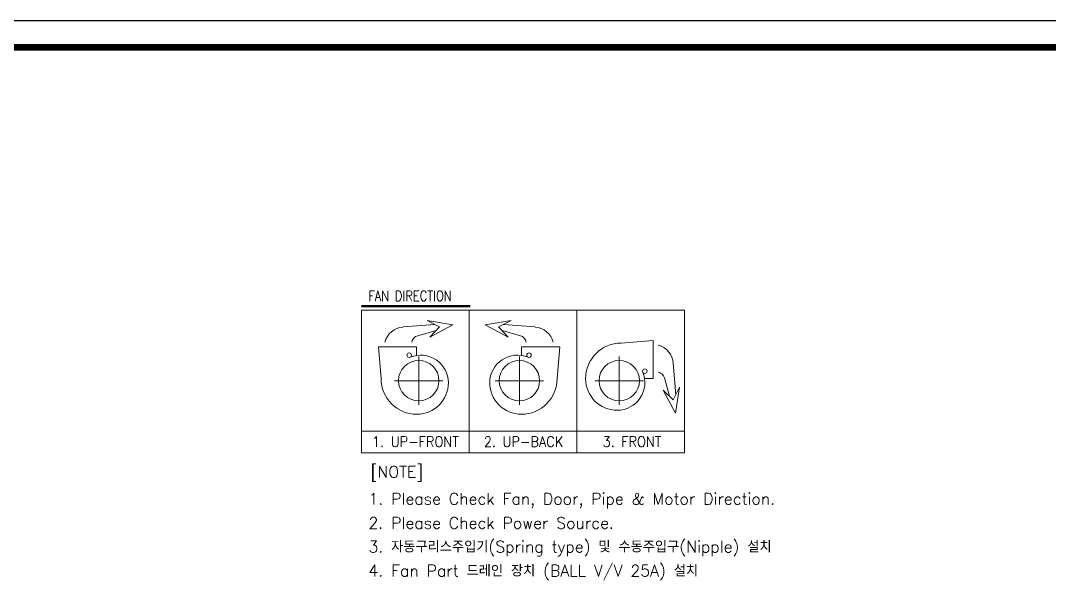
# Model space of a CAD drawing. Extents: x -421 to 20684, y -717 to 14265.
# Drawn here: x 4934 to 12622, y 9995 to 14265 of the extents above; entities that cross this region are included whole.
import ezdxf
from ezdxf.enums import TextEntityAlignment as Align

# ---------------------------------------------------------------- set-up
doc = ezdxf.new("R2010")
doc.units = 0
doc.header["$LTSCALE"] = 80
doc.header["$MEASUREMENT"] = 0
doc.linetypes.add('CEN', pattern=[26, 20, -2, 2, -2])
doc.layers.get('0').update_dxf_attribs({"linetype": 'CONTINUOUS', "lineweight": 18})
for name, color, linetype, lineweight in [('CEN', 1, 'CEN', 18), ('DIM', 4, 'CONTINUOUS', 18), ('LIN', 2, 'CONTINUOUS', 18)]:
    doc.layers.add(name, color=color, linetype=linetype, lineweight=lineweight)
doc.layers.add('FORM', color=7, linetype='CONTINUOUS')
doc.styles.add('GHS', font='romans', dxfattribs={"bigfont": 'ghs'})
doc.styles.add('GSC', font='romans.shx', dxfattribs={"width": 0.8, "height": 4, "bigfont": 'ghs.shx'})
doc.styles.add('ROMANS', font='romans', dxfattribs={"width": 0.8, "height": 3})

# ---------------------------------------------------------------- blocks, each defined once
blk = doc.blocks.new('form')
at = {"layer": 'FORM', "color": 3}
blk.add_lwpolyline([(0, 562.79), (792.83, 562.79), (792.83, 0), (0, 0)], close=True, dxfattribs=at)
at = {"layer": 'FORM', "color": 2, "const_width": 1.94}
blk.add_lwpolyline([(12.48, 6.47), (12.48, 555.28), (781.78, 555.28), (781.78, 6.47)], close=True, dxfattribs=at)
blk = doc.blocks.new('A$C2F674192')
at = {"xscale": 20, "yscale": 20, "zscale": 20}
blk.add_blockref('form', (0, -11255.8), dxfattribs=at)

msp = doc.modelspace()

# ---------------------------------------------------------------- linework, layer by layer
at = {"layer": 'CEN'}
for p, q in [((7909.3, 11752.4), (7909.3, 11390.1)), ((8661.4, 11752.4), (8661.4, 11390.1)), ((9407.5, 11752.4), (9407.5, 11390.1)), ((7728.2, 11571.3), (8090.5, 11571.3)), ((8842.6, 11571.3), (8480.2, 11571.3)), ((9588.7, 11571.3), (9226.3, 11571.3))]:
    msp.add_line(p, q, dxfattribs=at)
at = {"layer": 'DIM'}
for p, q in [((7480.6, 12098.4), (9894.8, 12098.4)), ((7480.6, 11032.1), (7480.6, 12098.4)), ((7480.7, 12133.6), (8294.5, 12133.6)), ((7480.7, 12128.3), (8294.5, 12128.3)), ((7480.7, 12123.1), (8294.5, 12123.1)), ((8285.4, 11032.1), (8285.4, 12098.4)), ((9090.1, 11032.1), (9090.1, 12098.4)), ((9894.8, 12098.4), (9894.8, 11032.1)), ((7971.9, 12020.6), (8164.7, 11989.6)), ((7971.9, 12020.6), (8065.5, 11973)), ((8598.8, 12020.6), (8406, 11989.6)), ((8598.8, 12020.6), (8505.3, 11973)), ((8029.3, 11991.4), (7791.7, 11972.8)), ((8039.3, 11945.9), (7901.5, 11907.9)), ((8164.7, 11989.6), (7992.5, 11897.5)), ((8065.5, 11973), (7992.5, 11897.5)), ((8406, 11989.6), (8578.2, 11897.5)), ((8505.3, 11973), (8578.2, 11897.5)), ((8531.5, 11945.9), (8669.3, 11907.9)), ((8541.5, 11991.4), (8779.1, 11972.8)), ((9829.4, 11464.6), (9810.8, 11702.1)), ((9783.9, 11454.5), (9745.9, 11592.4)), ((9811, 11428.3), (9735.5, 11501.3)), ((9827.6, 11329.1), (9735.5, 11501.3)), ((9858.6, 11521.9), (9811, 11428.3)), ((9858.6, 11521.9), (9827.6, 11329.1)), ((9894.8, 11193), (7480.6, 11193)), ((9894.8, 11032.1), (7480.6, 11032.1))]:
    msp.add_line(p, q, dxfattribs=at)
for centre, radius, start, end in [((7803.5, 11821.6), 151.6, 94.4802, 165.56845), ((8767.2, 11821.6), 151.6, 14.43155, 85.5198), ((7917.3, 11850.2), 59.8, 105.40312, 171.15013), ((8653.4, 11850.2), 59.8, 8.84987, 74.59688), ((9659.7, 11690.3), 151.6, 4.4802, 75.56845), ((9688.2, 11576.5), 59.8, 15.40312, 81.15013)]:
    msp.add_arc(centre, radius, start, end, dxfattribs=at)
at = {"layer": 'LIN', "color": 4, "linetype": 'Continuous'}
for p, q in [((9661, 11873), (9422.6, 11852.9)), ((9661, 11873), (9661, 11587.4)), ((7607.6, 11824.8), (7627.7, 11586.4)), ((7607.6, 11824.8), (7893.2, 11824.8)), ((7893.2, 11760), (7893.2, 11824.8)), ((8963.2, 11824.8), (8677.5, 11824.8)), ((8677.5, 11760), (8677.5, 11824.8)), ((8963.2, 11824.8), (8943.1, 11586.4)), ((9596.3, 11587.4), (9661, 11587.4))]:
    msp.add_line(p, q, dxfattribs=at)
for centre, radius in [((7837.9, 11762.1), 17.1), ((8732.8, 11762.1), 17.1), ((7909.3, 11571.3), 150.9), ((8661.4, 11571.3), 150.9), ((9407.5, 11571.3), 150.9), ((9598.3, 11642.6), 17.1)]:
    msp.add_circle(centre, radius, dxfattribs=at)
for centre, radius, start, end in [((9422.6, 11586.4), 266.6, 90, 180), ((7924.4, 11556.2), 206.2, 0, 112.66645), ((8646.3, 11556.2), 206.2, 67.33355, 180), ((9392.4, 11556.2), 206.2, 270, 22.66645), ((7894.2, 11586.4), 266.6, 180, 270), ((7894.2, 11556.2), 236.4, 270, 0), ((8676.5, 11556.2), 236.4, 180, 270), ((8676.5, 11586.4), 266.6, 270, 0), ((9392.4, 11586.4), 236.4, 180, 270)]:
    msp.add_arc(centre, radius, start, end, dxfattribs=at)

# ---------------------------------------------------------------- block references
at = {"linetype": 'Continuous', "xscale": 1.331000000000017, "yscale": 1.330999999999904, "zscale": 1.331}
msp.add_blockref('A$C2F674192', (-421, 14264.8), dxfattribs=at)

# ---------------------------------------------------------------- texts
at = {"layer": 'DIM', "style": 'ROMANS', "width": 0.8}
msp.add_text('FAN DIRECTION', height=78.461, dxfattribs=at).set_placement((7531.9, 12166))
at = {"layer": 'DIM', "style": 'GSC', "width": 0.9}
for s, height, p in [('1. UP-FRONT', 78.461, (7884.5, 11114.8)), ('2. UP-BACK', 78.46, (8692.3, 11114.8)), ('3. FRONT', 78.46, (9502.2, 11114.8))]:
    msp.add_text(s, height=height, dxfattribs=at).set_placement(p, align=Align.MIDDLE)
at = {"layer": 'DIM', "style": 'GHS'}
for s, height, p in [('[NOTE]', 85.93, (7549.2, 10846.3)), ('1. Please Check Fan, Door, Pipe & Motor Direction.', 85.933, (7533.6, 10644.3)), ('2. Please Check Power Source.', 85.933, (7533.6, 10463.8)), ('3. 자동구리스주입기(Spring type) 및 수동주입구(Nipple) 설치', 85.933, (7533.6, 10286.6)), ('4. Fan Part 드레인 장치 (BALL V/V 25A) 설치', 85.933, (7533.6, 10106.7))]:
    msp.add_text(s, height=height, dxfattribs=at).set_placement(p)

doc.saveas('drawing.dxf')
